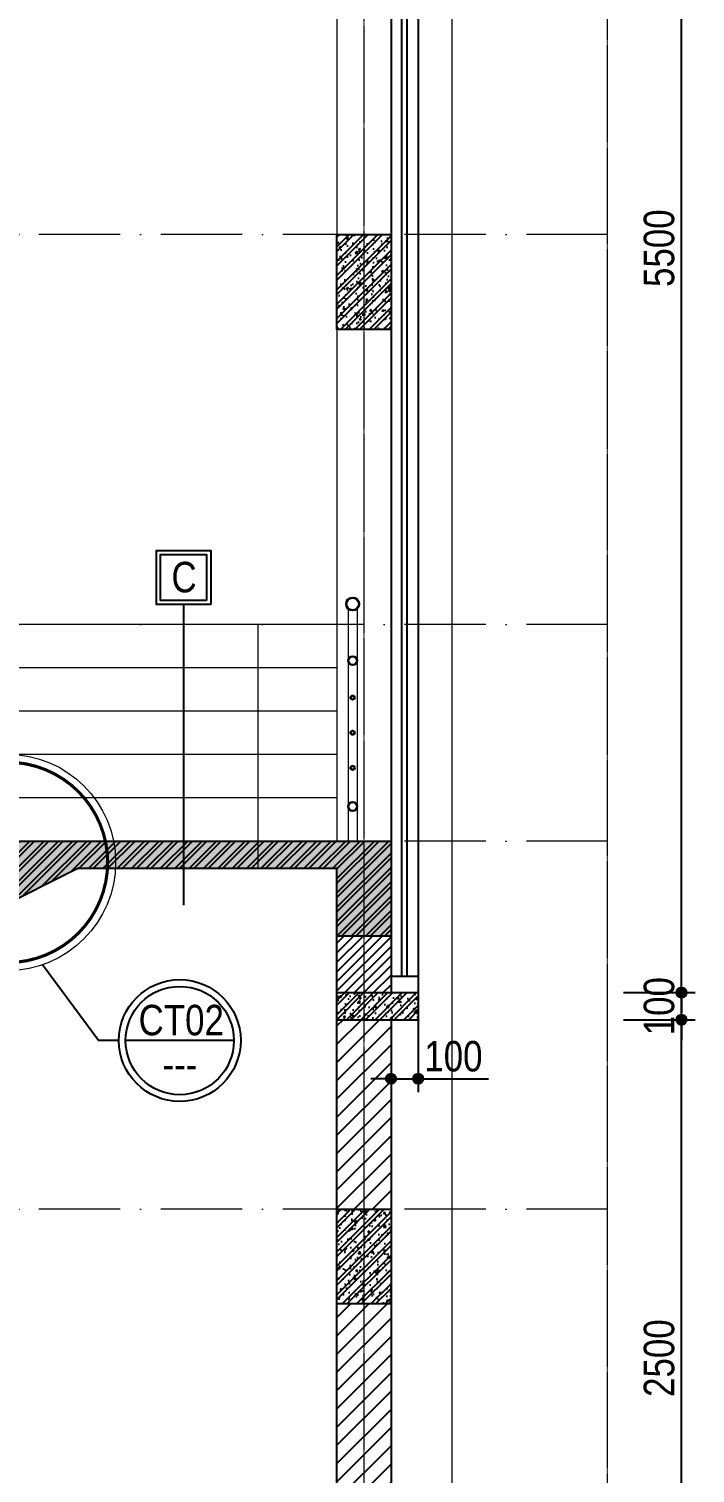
# Model space of a CAD drawing. Extents: x -79995 to 347433, y -157641 to 104789.
# Drawn here: x 26713 to 31634, y -131274 to -120604 of the extents above; entities that cross this region are included whole.
import ezdxf
from ezdxf.enums import TextEntityAlignment as Align

# ---------------------------------------------------------------- set-up
doc = ezdxf.new("R2010")
doc.units = 0
doc.linetypes.add('ACAD_ISO10W100', pattern=[18, 12, -3, 0, -3])
doc.layers.get('DEFPOINTS').update_dxf_attribs({"linetype": 'CONTINUOUS'})
for name, color, linetype in [('009', 251, 'CONTINUOUS'), ('DIM', 1, 'CONTINUOUS'), ('DOOR', 20, 'CONTINUOUS'), ('HACTH', 8, 'CONTINUOUS'), ('HATCH', 8, 'CONTINUOUS'), ('TAGS', 60, 'CONTINUOUS'), ('TEXT', 7, 'CONTINUOUS'), ('TUONG', 131, 'CONTINUOUS')]:
    doc.layers.add(name, color=color, linetype=linetype)
for name, color, linetype, lineweight in [('NET-THAY', 2, 'CONTINUOUS', 13), ('TEXT NHỎ KC Dim - Ghi chú', 3, 'CONTINUOUS', 18), ('TRUC', 24, 'CONTINUOUS', 0)]:
    doc.layers.add(name, color=color, linetype=linetype, lineweight=lineweight)
doc.styles.add('HEL-CONDENSE', font='')
doc.styles.add('HELVECONDENSE', font='')
doc.styles.add('VNI-HELVE-CONDENSEN', font='')
doc.styles.get('HEL-CONDENSE').set_extended_font_data('VNI-Helve-Condense')
doc.styles.get('HELVECONDENSE').set_extended_font_data('VNI-Helve-Condense')
doc.styles.get('VNI-HELVE-CONDENSEN').set_extended_font_data('VNI-Helve-Condense')
doc.dimstyles.new('D 50', dxfattribs={"dimtxt": 225, "dimasz": 1.5, "dimexe": 100, "dimexo": 0, "dimgap": 50, "dimtad": 1, "dimdec": 0, "dimlfac": 0.5, "dimzin": 13, "dimdsep": 46, "dimtxsty": 'HEL-CONDENSE', "dimblk": 'D50', "dimcen": 0, "dimclrd": 1, "dimclre": 1, "dimclrt": 7, "dimazin": 0, "dimtfac": 1, "dimtdec": 0, "dimtmove": 0, "dimatfit": 3, "dimldrblk": 'D50', "dimfxl": 1, "dimtolj": 1, "dimtzin": 13, "dimarcsym": 0})
pattern_1 = [(45, (-1113859.255, 25868.335), (-53.0330086, 53.0330086), []), (45, (-1113823.9, 25868.335), (-53.0330086, 53.0330086), [])]
pattern_2 = [(50, (-1113859.25, 25868.34), (143.452037, -12.550427), [15, -165]), (355, (-1113859.25, 25868.34), (-27.750267, 150.438427), [12, -132]), (100.4514, (-1113847.3, 25867.29), (115.701876, 137.887908), [12.748038, -140.228422]), (46.1842, (-1113859.25, 25908.34), (213.44821, -33.103803), [22.5, -247.5]), (96.6356, (-1113841.47, 25905.58), (186.93254, 194.823574), [19.122058, -210.3426]), (351.1842, (-1113859.25, 25908.34), (186.93239, 194.82372), [18, -198]), (21, (-1113839.25, 25898.34), (119.38141, -80.523778), [15, -165]), (326, (-1113839.25, 25898.34), (48.663066, 145.030009), [12, -132]), (71.4514, (-1113829.3, 25891.62), (168.044526, 64.5061), [12.748038, -140.228422]), (37.5, (-1113859.255, 25868.335), (2.431971, 66.5787708), [0, -130.4, 0, -134, 0, -132.5]), (7.5, (-1113859.255, 25868.335), (52.6139075, 78.8823424), [0, -76.4, 0, -127.4, 0, -50.5]), (327.5, (-1113903.855, 25868.335), (106.7644872, -4.5109743), [0, -50, 0, -156, 0, -207]), (317.5, (-1113923.855, 25868.335), (116.637234, 20.0209965), [0, -65, 0, -103.6, 0, -147])]

# ---------------------------------------------------------------- blocks, each defined once
blk = doc.blocks.new('D50')
at = {"layer": 'DIM'}
blk.add_hatch(color=256, dxfattribs=at).paths.add_polyline_path([(25, 0, 1), (-25, 0, 1)])
blk.add_line((25, 0), (100, 0), dxfattribs=at)
blk.add_circle((0, 0), 25, dxfattribs=at)
blk = doc.blocks.new('*D1581')
at = {"layer": 'DEFPOINTS', "color": 0, "transparency": 16777216}
for p in [(31105, -127924), (31534, -127924), (30988, -132924)]:
    blk.add_point(p, dxfattribs=at)
at = {"layer": 'DIM', "color": 1, "lineweight": -2, "transparency": 16777216}
for p, q in [((31105, -127924), (31634, -127924)), ((31534, -132922), (31534, -127925)), ((30988, -132924), (31634, -132924))]:
    blk.add_line(p, q, dxfattribs=at)
at = {"layer": 'DIM', "color": 1, "lineweight": -2, "transparency": 16777216, "xscale": 1.5, "yscale": 1.5, "zscale": 1.5}
for p, rotation in [((31534, -127924), 90), ((31534, -132924), 270)]:
    blk.add_blockref('D50', p, dxfattribs=dict(at, rotation=rotation))
at = {"layer": 'DIM', "color": 7, "transparency": 16777216, "insert": (31369, -130424), "char_height": 225, "attachment_point": 5, "rotation": 90, "style": 'HEL-CONDENSE'}
blk.add_mtext('\\A1;2500', dxfattribs=at)
blk = doc.blocks.new('*D1582')
at = {"layer": 'DEFPOINTS', "color": 0, "transparency": 16777216}
for p in [(31105, -127724), (31534, -127724), (31105, -127924)]:
    blk.add_point(p, dxfattribs=at)
at = {"layer": 'DIM', "color": 1, "lineweight": -2, "transparency": 16777216}
for p, q in [((31105, -127724), (31634, -127724)), ((31534, -127922), (31534, -127725)), ((31105, -127924), (31634, -127924))]:
    blk.add_line(p, q, dxfattribs=at)
at = {"layer": 'DIM', "color": 1, "lineweight": -2, "transparency": 16777216, "xscale": 1.5, "yscale": 1.5, "zscale": 1.5}
for p, rotation in [((31534, -127724), 90), ((31534, -127924), 270)]:
    blk.add_blockref('D50', p, dxfattribs=dict(at, rotation=rotation))
at = {"layer": 'DIM', "color": 7, "transparency": 16777216, "insert": (31369, -127824), "char_height": 225, "attachment_point": 5, "rotation": 90, "style": 'HEL-CONDENSE'}
blk.add_mtext('\\A1;100', dxfattribs=at)
blk = doc.blocks.new('*D1583')
at = {"layer": 'DEFPOINTS', "color": 0, "transparency": 16777216}
for p in [(31130, -116724), (31534, -116724), (31105, -127724)]:
    blk.add_point(p, dxfattribs=at)
at = {"layer": 'DIM', "color": 1, "lineweight": -2, "transparency": 16777216}
for p, q in [((31130, -116724), (31634, -116724)), ((31534, -127722), (31534, -116725)), ((31105, -127724), (31634, -127724))]:
    blk.add_line(p, q, dxfattribs=at)
at = {"layer": 'DIM', "color": 1, "lineweight": -2, "transparency": 16777216, "xscale": 1.5, "yscale": 1.5, "zscale": 1.5}
for p, rotation in [((31534, -116724), 90), ((31534, -127724), 270)]:
    blk.add_blockref('D50', p, dxfattribs=dict(at, rotation=rotation))
at = {"layer": 'DIM', "color": 7, "transparency": 16777216, "insert": (31369, -122224), "char_height": 225, "attachment_point": 5, "rotation": 90, "style": 'HEL-CONDENSE'}
blk.add_mtext('\\A1;5500', dxfattribs=at)
blk = doc.blocks.new('A$C5F494123')
at = {"layer": 'TAGS', "color": 254, "ltscale": 1000}
blk.add_line((400, 0), (-400, 0), dxfattribs=at)
at = {"layer": 'TAGS', "ltscale": 1000}
blk.add_circle((0, 0), 450, dxfattribs=at)
at = {"layer": 'TAGS', "color": 254, "ltscale": 1000}
blk.add_circle((0, 0), 400, dxfattribs=at)
at = {"layer": 'TAGS', "ltscale": 1000, "style": 'VNI-HELVE-CONDENSEN'}
blk.add_attdef('A', (-84, 67), '', height=225, dxfattribs=at)
blk.add_attdef('A', text='', height=225, dxfattribs=at).set_placement((1, -62), align=Align.TOP_CENTER)
blk = doc.blocks.new('A$C48452AB6')
at = {"layer": 'TAGS'}
blk.add_lwpolyline([(-219, -168), (181, -168), (181, 232), (-219, 232)], close=True, dxfattribs=at)
at = {"layer": 'TAGS', "color": 8}
blk.add_lwpolyline([(-189, -138), (151, -138), (151, 202), (-189, 202)], close=True, dxfattribs=at)
at = {"layer": 'TAGS', "style": 'HELVECONDENSE'}
blk.add_attdef('DSFA', (-189, -76), '', height=225, dxfattribs=at)
blk = doc.blocks.new('*D1659')
at = {"layer": 'DEFPOINTS', "color": 0, "transparency": 16777216}
for p in [(29388, -127924), (29588, -127924), (29588, -128360)]:
    blk.add_point(p, dxfattribs=at)
at = {"layer": 'DIM', "color": 1, "lineweight": -2, "transparency": 16777216}
for p, q in [((29388, -127924), (29388, -128460)), ((29588, -127924), (29588, -128460)), ((29390, -128360), (29587, -128360)), ((29588, -128360), (30108, -128360))]:
    blk.add_line(p, q, dxfattribs=at)
at = {"layer": 'DIM', "color": 1, "lineweight": -2, "transparency": 16777216, "xscale": 1.5, "yscale": 1.5, "zscale": 1.5, "rotation": 180}
blk.add_blockref('D50', (29388, -128360), dxfattribs=at)
at = {"layer": 'DIM', "color": 1, "lineweight": -2, "transparency": 16777216, "xscale": 1.5, "yscale": 1.5, "zscale": 1.5}
blk.add_blockref('D50', (29588, -128360), dxfattribs=at)
at = {"layer": 'DIM', "color": 7, "transparency": 16777216, "insert": (29849, -128195), "char_height": 225, "attachment_point": 5, "style": 'HEL-CONDENSE'}
blk.add_mtext('\\A1;100', dxfattribs=at)

msp = doc.modelspace()

# ---------------------------------------------------------------- hatches: boundary and pattern name
at = {"layer": '009'}
h = msp.add_hatch(dxfattribs=at)
h.set_pattern_fill('ANSI31', color=256, scale=30, style=0)
h.set_pattern_definition([(45, (-1310411.61, -246548.4), (-67.351921, 67.351921), [])])
h.paths.add_polyline_path([(29188.167, -130023.632), (28988.167, -130023.632), (28988.167, -131423.632), (29188.167, -131423.632)])
h.paths.add_polyline_path([(28988.167, -129323.632), (29188.167, -129323.632), (29188.167, -127923.632), (28988.167, -127923.632)])
h.paths.add_polyline_path([(29188.167, -129323.632), (29388.167, -129323.632), (29388.167, -127923.632), (29188.167, -127923.632)])
h.paths.add_polyline_path([(29188.167, -132923.632), (29388.167, -132923.632), (29388.167, -131423.632), (29188.167, -131423.632)])
h.paths.add_polyline_path([(29188.167, -131423.632), (29388.167, -131423.632), (29388.167, -130023.632), (29188.167, -130023.632)])
h.paths.add_polyline_path([(28988.167, -132923.632), (29188.167, -132923.632), (29188.167, -131423.632), (28988.167, -131423.632)])
at = {"layer": 'HACTH'}
h = msp.add_hatch(dxfattribs=at)
h.set_pattern_fill('ANSI32', color=256, scale=200, style=0)
h.set_pattern_definition(pattern_1)
h.paths.add_polyline_path([(29188.167, -122123.632), (28988.167, -122123.632), (28988.167, -122823.632), (29188.167, -122823.632)])
h.paths.add_polyline_path([(29388.167, -122123.632), (29188.167, -122123.632), (29188.167, -122823.632), (29388.167, -122823.632)])
h = msp.add_hatch(dxfattribs=at)
h.set_pattern_fill('AR-CONC', color=256, scale=20, style=0)
h.set_pattern_definition(pattern_2)
h.paths.add_polyline_path([(29188.167, -122123.632), (28988.167, -122123.632), (28988.167, -122823.632), (29188.167, -122823.632)])
h.paths.add_polyline_path([(29388.167, -122123.632), (29188.167, -122123.632), (29188.167, -122823.632), (29388.167, -122823.632)])
h = msp.add_hatch(dxfattribs=at)
h.set_pattern_fill('ANSI32', color=256, scale=200, style=0)
h.set_pattern_definition(pattern_1)
h.paths.add_polyline_path([(21188.167, -129323.632), (20988.167, -129323.632), (20018.281, -129323.632), (20018.281, -129523.632), (20988.167, -129523.632), (20988.167, -130023.632), (21188.167, -130023.632)])
h.paths.add_polyline_path([(22035.381, -129323.632), (21188.167, -129323.632), (21188.167, -130023.632), (21388.167, -130023.632), (21388.167, -129523.632), (21635.381, -129523.632)])
h.paths.add_polyline_path([(29188.167, -127303.632), (29388.167, -127303.632), (29388.167, -126603.632), (29188.167, -126603.632)])
h.paths.add_polyline_path([(28988.167, -127303.632), (29188.167, -127303.632), (29188.167, -126603.632), (26388.167, -126603.632), (26388.167, -126923.632), (21588.167, -129323.632), (22035.381, -129323.632), (27075.381, -126803.632), (28988.167, -126803.632)])
h = msp.add_hatch(dxfattribs=at)
h.set_pattern_fill('AR-CONC', color=256, scale=20, style=0)
h.set_pattern_definition(pattern_2)
h.paths.add_polyline_path([(21188.167, -129323.632), (20988.167, -129323.632), (20018.281, -129323.632), (20018.281, -129523.632), (20988.167, -129523.632), (20988.167, -130023.632), (21188.167, -130023.632)])
h.paths.add_polyline_path([(22035.381, -129323.632), (21188.167, -129323.632), (21188.167, -130023.632), (21388.167, -130023.632), (21388.167, -129523.632), (21635.381, -129523.632)])
h.paths.add_polyline_path([(28988.167, -127303.632), (29188.167, -127303.632), (29188.167, -126603.632), (26388.167, -126603.632), (26388.167, -126923.632), (21588.167, -129323.632), (22035.381, -129323.632), (27075.381, -126803.632), (28988.167, -126803.632)])
h.paths.add_polyline_path([(29188.167, -127303.632), (29388.167, -127303.632), (29388.167, -126603.632), (29188.167, -126603.632)])
h = msp.add_hatch(dxfattribs=at)
h.set_pattern_fill('ANSI31', color=256, scale=400, style=0)
h.set_pattern_definition([(45, (-1170688.65, 260349.185), (-35.355339, 35.355339), [])])
h.paths.add_polyline_path([(29188.167, -127303.632), (28988.167, -127303.632), (28988.167, -127723.632), (29188.167, -127723.632)])
h.paths.add_polyline_path([(29388.167, -127303.632), (29188.167, -127303.632), (29188.167, -127723.632), (29388.167, -127723.632)])
h = msp.add_hatch(dxfattribs=at)
h.set_pattern_fill('AR-CONC', color=256, scale=20, style=0)
h.set_pattern_definition([(50, (-1170688.65, 260349.18), (143.452037, -12.550427), [15, -165]), (355, (-1170688.65, 260349.18), (-27.750267, 150.438427), [12, -132]), (100.4514, (-1170676.7, 260348.14), (115.701876, 137.887908), [12.748038, -140.228422]), (46.1842, (-1170688.65, 260389.18), (213.44821, -33.103803), [22.5, -247.5]), (96.6356, (-1170670.86, 260386.43), (186.93254, 194.823574), [19.122058, -210.3426]), (351.1842, (-1170688.65, 260389.18), (186.93239, 194.82372), [18, -198]), (21, (-1170668.65, 260379.18), (119.38141, -80.523778), [15, -165]), (326, (-1170668.65, 260379.18), (48.663066, 145.030009), [12, -132]), (71.4514, (-1170658.7, 260372.47), (168.044526, 64.5061), [12.748038, -140.228422]), (37.5, (-1170688.65, 260349.185), (2.431971, 66.5787708), [0, -130.4, 0, -134, 0, -132.5]), (7.5, (-1170688.65, 260349.185), (52.6139075, 78.8823424), [0, -76.4, 0, -127.4, 0, -50.5]), (327.5, (-1170733.25, 260349.185), (106.7644872, -4.5109743), [0, -50, 0, -156, 0, -207]), (317.5, (-1170753.25, 260349.185), (116.637234, 20.0209965), [0, -65, 0, -103.6, 0, -147])])
h.paths.add_polyline_path([(29188.167, -127723.632), (28988.167, -127723.632), (28988.167, -127923.632), (29188.167, -127923.632)])
h.paths.add_polyline_path([(29588.167, -127723.632), (29188.167, -127723.632), (29188.167, -127923.632), (29588.167, -127923.632)])
h = msp.add_hatch(dxfattribs=at)
h.set_pattern_fill('ANSI32', color=256, scale=200, style=0)
h.set_pattern_definition([(45, (-1170688.65, 260349.185), (-53.0330086, 53.0330086), []), (45, (-1170653.295, 260349.185), (-53.0330086, 53.0330086), [])])
h.paths.add_polyline_path([(29188.167, -127723.632), (28988.167, -127723.632), (28988.167, -127923.632), (29188.167, -127923.632)])
h.paths.add_polyline_path([(29588.167, -127723.632), (29188.167, -127723.632), (29188.167, -127923.632), (29588.167, -127923.632)])
h = msp.add_hatch(dxfattribs=at)
h.set_pattern_fill('ANSI32', color=256, scale=200, style=0)
h.set_pattern_definition(pattern_1)
h.paths.add_polyline_path([(29388.167, -129323.632), (29188.167, -129323.632), (29188.167, -130023.632), (29388.167, -130023.632)])
h.paths.add_polyline_path([(29188.167, -129323.632), (28988.167, -129323.632), (28988.167, -130023.632), (29188.167, -130023.632)])
h = msp.add_hatch(dxfattribs=at)
h.set_pattern_fill('AR-CONC', color=256, scale=20, style=0)
h.set_pattern_definition(pattern_2)
h.paths.add_polyline_path([(29388.167, -129323.632), (29188.167, -129323.632), (29188.167, -130023.632), (29388.167, -130023.632)])
h.paths.add_polyline_path([(29188.167, -129323.632), (28988.167, -129323.632), (28988.167, -130023.632), (29188.167, -130023.632)])

# ---------------------------------------------------------------- linework, layer by layer
at = {"layer": 'DOOR'}
for p, q in [((29388.167, -116723.632), (29388.167, -127423.632)), ((29588.167, -116723.632), (29588.167, -127723.632)), ((29588.167, -127603.632), (29388.167, -127603.632))]:
    msp.add_line(p, q, dxfattribs=at)
at = {"layer": 'DOOR', "color": 251}
for p, q in [((29468.167, -127603.632), (29468.167, -116823.632)), ((29508.167, -127603.632), (29508.167, -116823.632))]:
    msp.add_line(p, q, dxfattribs=at)
at = {"layer": 'HATCH', "const_width": 23.1}
msp.add_lwpolyline([(27295.058, -126761.67, 1), (25814.26, -126761.67, 1)], format="xyb", close=True, dxfattribs=at)
at = {"layer": 'NET-THAY'}
for p, q in [((29838.167, -114923.632), (29838.167, -133523.632)), ((28988.167, -116723.632), (28988.167, -126603.632)), ((29055.542, -124853.905), (29055.542, -124852.632)), ((29070.542, -124887.917), (29070.542, -126603.632)), ((29138.542, -124887.917), (29138.542, -126603.632)), ((29153.542, -124853.905), (29153.542, -124852.632)), ((28988.167, -125003.632), (26556.167, -125003.632)), ((28988.167, -125323.632), (26556.167, -125323.632)), ((28988.167, -125643.632), (26556.167, -125643.632)), ((28988.167, -125963.632), (26556.167, -125963.632)), ((28988.167, -126283.632), (26556.167, -126283.632))]:
    msp.add_line(p, q, dxfattribs=at)
msp.add_circle((26554.659, -126761.67), 799.412, dxfattribs=at)
msp.add_arc((29104.542, -124853.905), 49, 0, 180.0001915, dxfattribs=at)
at = {"layer": 'TEXT', "color": 7, "linetype": 'ByBlock'}
for points in [[(27855.64, -124856.826), (27855.64, -127076.911)], [(27377.584, -128077.817), (27227.584, -128077.817), (26813.305, -127518.084)]]:
    msp.add_lwpolyline(points, dxfattribs=at)
at = {"layer": 'TEXT NHỎ KC Dim - Ghi chú'}
msp.add_line((28407.074, -126803.632), (28407.074, -125003.632), dxfattribs=at)
at = {"layer": 'TRUC', "linetype": 'ACAD_ISO10W100', "ltscale": 50}
for p, q in [((30988.167, -122123.632), (20018.281, -122123.632)), ((30988.167, -125003.632), (20018.281, -125003.632)), ((30988.167, -126603.632), (20018.281, -126603.632)), ((30988.167, -129323.632), (20018.281, -129323.632)), ((30988.167, -129323.632), (20018.281, -129323.632))]:
    msp.add_line(p, q, dxfattribs=at)
at = {"layer": 'TRUC', "linetype": 'ACAD_ISO10W100', "ltscale": 0.2}
msp.add_lwpolyline([(30988.167, -112373.461), (20018.281, -112373.461), (20018.281, -135631.366), (30988.167, -135631.366)], close=True, dxfattribs=at)
msp.add_lwpolyline([(29188.167, -112373.461), (29188.167, -135631.366)], dxfattribs=at)
at = {"layer": 'TUONG', "color": 4}
for p, q in [((29388.167, -126603.632), (29388.167, -127723.632)), ((21635.381, -129523.632), (27075.381, -126803.632)), ((28988.167, -127303.632), (29388.167, -127303.632)), ((28988.167, -127723.632), (29588.167, -127723.632)), ((29588.167, -127723.632), (29588.167, -127923.632)), ((28988.167, -127923.632), (29588.167, -127923.632))]:
    msp.add_line(p, q, dxfattribs=at)
for points in [[(28988.167, -122123.632), (29388.167, -122123.632), (29388.167, -122823.632), (28988.167, -122823.632)], [(28988.167, -129323.632), (29388.167, -129323.632), (29388.167, -130023.632), (28988.167, -130023.632)]]:
    msp.add_lwpolyline(points, close=True, dxfattribs=at)
for points in [[(21388.167, -129323.632), (21588.167, -129323.632), (21588.167, -129023.632), (22188.167, -129023.632), (22188.167, -128723.632), (22788.167, -128723.632), (22788.167, -128423.632), (23388.167, -128423.632), (23388.167, -128123.632), (23988.167, -128123.632), (23988.167, -127823.632), (24588.167, -127823.632), (24588.167, -127523.632), (25188.167, -127523.632), (25188.167, -127223.632), (25788.167, -127223.632), (25788.167, -126923.632), (26388.167, -126923.632), (26388.167, -126603.632), (29388.167, -126603.632)], [(27075.381, -126803.632), (28988.167, -126803.632)], [(28988.167, -133723.632), (28988.167, -126803.632)], [(29388.167, -127623.632), (29388.167, -127723.632)], [(29388.167, -127923.632), (29388.167, -134723.632)]]:
    msp.add_lwpolyline(points, dxfattribs=at)
for centre, radius in [((29104.542, -124852.632), 49), ((29104.542, -124852.632), 45), ((29104.542, -125271.124), 34), ((29104.542, -125271.124), 31), ((29104.542, -125544.413), 16), ((29104.542, -125544.413), 13), ((29104.542, -125803.797), 16), ((29104.542, -125803.797), 13), ((29104.542, -126063.181), 16), ((29104.542, -126063.181), 13), ((29104.542, -126348.591), 34), ((29104.542, -126348.591), 31)]:
    msp.add_circle(centre, radius, dxfattribs=at)

# ---------------------------------------------------------------- block references
at = {"layer": 'TAGS'}
ref = msp.add_blockref('A$C48452AB6', (27836.858, -124689.215), dxfattribs=dict(at, xscale=-1))
ref.add_attrib('DSFA', 'C', (27766.272, -124766.369), dxfattribs={"color": 7, "height": 225, "style": 'HELVECONDENSE'})
at = {"layer": 'TAGS', "ltscale": 1000}
ref = msp.add_blockref('A$C5F494123', (27827.584, -128077.817), dxfattribs=at)
ref.add_attrib('A', '---', dxfattribs={"color": 7, "ltscale": 1000, "height": 225, "style": 'VNI-HELVE-CONDENSEN'}).set_placement((27828.729, -128139.505), align=Align.TOP_CENTER)
ref.add_attrib('A', 'CT02', (27523.592, -128039.221), dxfattribs={"color": 7, "ltscale": 1000, "height": 225, "style": 'VNI-HELVE-CONDENSEN'})

# ---------------------------------------------------------------- dimensions: what is measured, and where the dimension line sits
at = {"layer": 'DIM'}
for base, p1, p2, picture, middle in [((31534.302, -116723.632), (31104.905, -127723.632), (31130.047, -116723.632), '*D1583', (31369.402, -122223.632)), ((31534.302, -127923.632), (30988.167, -132923.632), (31104.905, -127923.632), '*D1581', (31369.402, -130423.632))]:
    dim = msp.add_linear_dim(base=base, p1=p1, p2=p2, angle=90, dimstyle='D 50', dxfattribs=at)
    dim.commit()
    dim.dimension.update_dxf_attribs({"geometry": picture, "text_midpoint": middle})
dim = msp.add_linear_dim(base=(31534.302, -127723.632), p1=(31104.905, -127923.632), p2=(31104.905, -127723.632), angle=90, dimstyle='D 50', dxfattribs=at)
dim.commit()
dim.dimension.update_dxf_attribs({"geometry": '*D1582', "text_midpoint": (31534.302, -127823.632), "dimtype": 160})
dim = msp.add_linear_dim(base=(29588.167, -128360.143), p1=(29388.167, -127923.632), p2=(29588.167, -127923.632), dimstyle='D 50', dxfattribs=at)
dim.commit()
dim.dimension.update_dxf_attribs({"geometry": '*D1659', "text_midpoint": (29848.767, -128195.243)})

doc.saveas('drawing.dxf')
